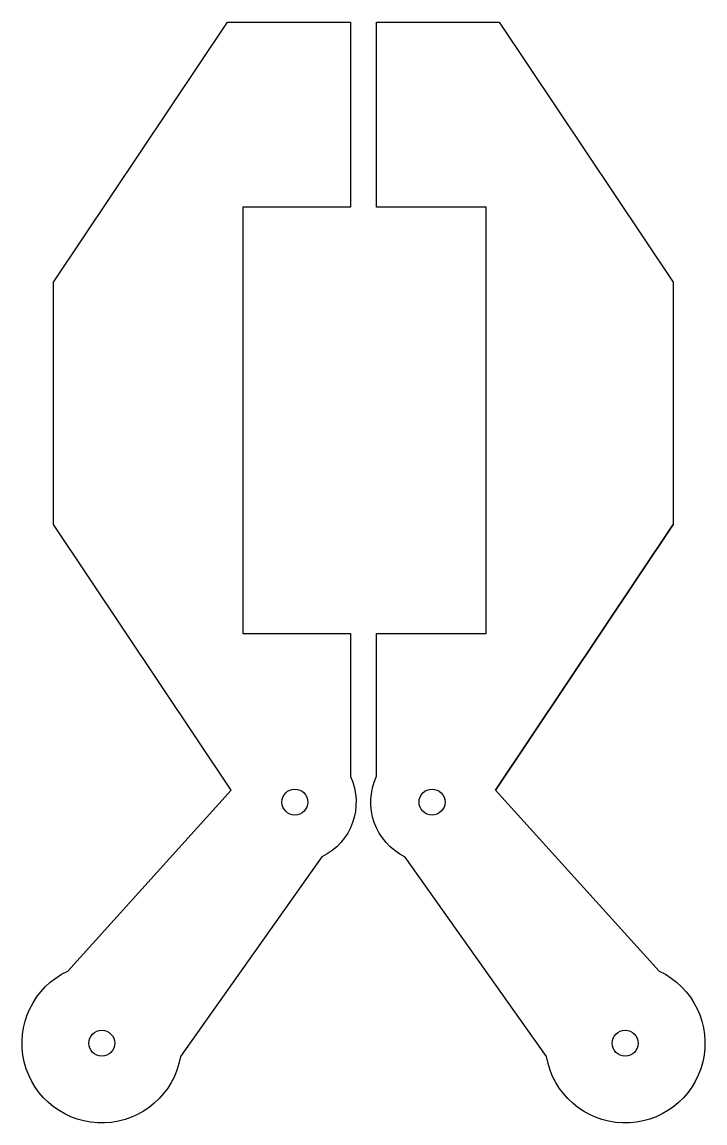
# Model space of a CAD drawing. Header units: inches. Extents: x -1 to 0.85, y 0.68 to 3.65.
import ezdxf

# ---------------------------------------------------------------- set-up
doc = ezdxf.new("R2010")
doc.units = ezdxf.units.IN
doc.layers.get('0').update_dxf_attribs({"linetype": 'CONTINUOUS'})

msp = doc.modelspace()

# ---------------------------------------------------------------- linework, layer by layer
msp.add_line((0.2805, 1.5779), (0.7591, 2.2943))
for points in [[(-0.4, 2), (-0.1102, 2), (-0.1102, 1.6147, -0.405912), (-0.1872, 1.398), (-0.5685, 0.86, -1.650869), (-0.872, 1.0905), (-0.4316, 1.5779), (-0.9102, 2.2943), (-0.9102, 2.9476), (-0.4418, 3.6487), (-0.1102, 3.6487), (-0.1102, 3.15), (-0.4, 3.15)], [(0.255, 2), (0.255, 3.15), (-0.0402, 3.15), (-0.0402, 3.6487), (0.2907, 3.6487), (0.7591, 2.9476), (0.7591, 2.2943), (0.2805, 1.5779), (0.7215, 1.0905, -1.651389), (0.4181, 0.86), (0.0371, 1.3977, -0.408488), (-0.0402, 1.6154), (-0.0402, 2)]]:
    msp.add_lwpolyline(points, format="xyb", close=True)
for centre in [(-0.2602, 1.546), (0.1095, 1.546), (-0.7805, 0.896), (0.63, 0.896)]:
    msp.add_circle(centre, 0.035)

doc.saveas('drawing.dxf')
